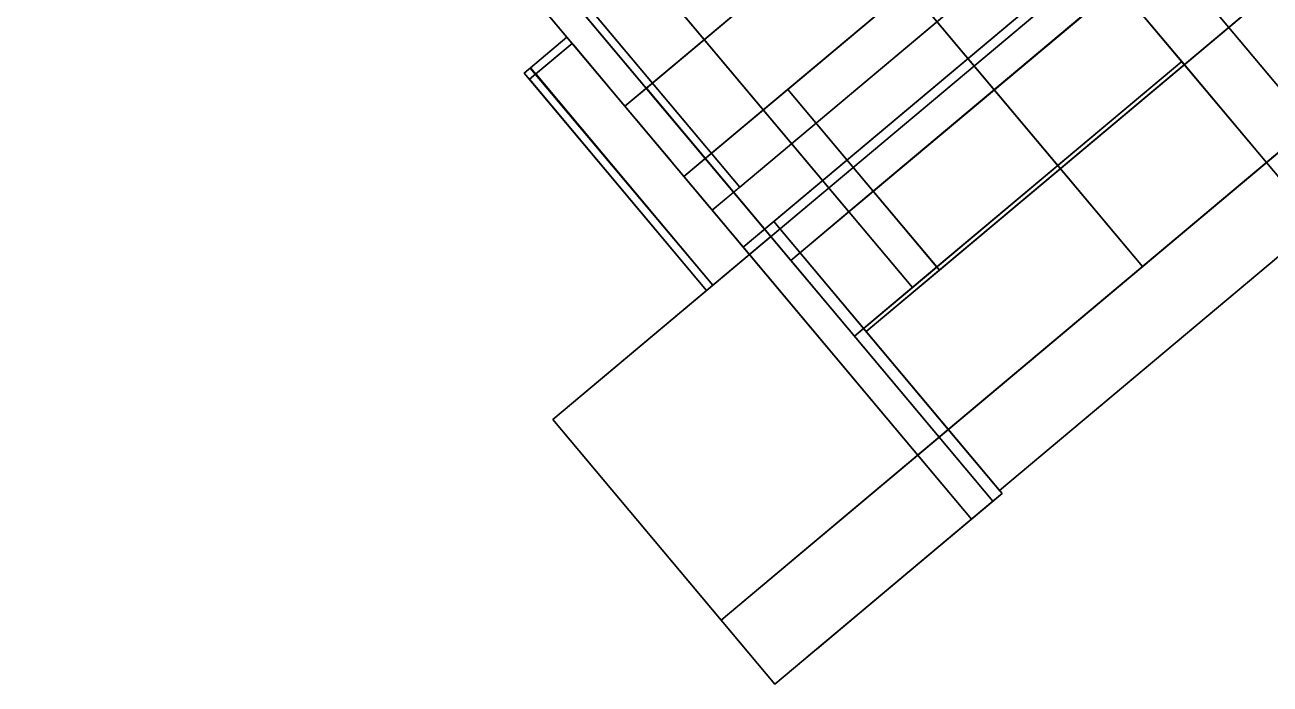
# Model space of a CAD drawing. Header units: metres. Extents: x -41.7 to 27.3, y 64.3 to 97.7.
# Drawn here: x -3.2 to 12.41, y 65.45 to 73.71 of the extents above; entities that cross this region are included whole.
import ezdxf

# ---------------------------------------------------------------- set-up
doc = ezdxf.new("R2010")
doc.units = ezdxf.units.M

msp = doc.modelspace()

# ---------------------------------------------------------------- linework, layer by layer
at = {"layer": '00_CORE', "color": 15}
msp.add_3dface([(14.35158, 90.96591, 6.25), (-0.18609, 78.76736, 6.25), (5.76096, 71.67995, 6.25), (20.29862, 83.8785, 6.25)], dxfattribs=at)
at = {"layer": '00_CORE', "color": 43}
for points in [[(5.76096, 71.67995, 6.25), (5.76096, 71.67995, 3.15), (21.37574, 84.78231, 3.15), (21.37574, 84.78231, 6.25)], [(-3.19784, 82.35662, 6.25), (-3.19784, 82.35662, 3.15), (5.76096, 71.67995, 3.15), (5.76096, 71.67995, 6.25)]]:
    msp.add_3dface(points, dxfattribs=at)
at = {"layer": '00_CORE', "color": 8}
msp.add_3dface([(14.10986, 83.72478, 3.15), (16.59121, 80.76762, 3.15), (5.76096, 71.67995, 3.15), (3.2796, 74.63711, 3.15)], dxfattribs=at)
at = {"layer": '01_CORE', "color": 8}
for points in [[(14.35158, 90.96591, 6.25), (20.29862, 83.8785, 6.25), (5.76096, 71.67995, 6.25), (-0.18609, 78.76736, 6.25)], [(26.53039, 83.87986, 6.25), (8.3748, 68.64267, 6.25), (6.18705, 71.24993, 6.25), (24.34413, 86.48553, 6.25)], [(21.76354, 84.32016, 6.25), (5.80403, 70.92854, 6.25), (5.41624, 71.3907, 6.25), (21.37574, 84.78231, 6.25)], [(5.76096, 71.67995, 6.25), (5.41624, 71.3907, 6.25), (3.06684, 74.1906, 6.25), (3.41156, 74.47986, 6.25)], [(9.04854, 67.83975, 6.25), (8.66552, 67.51835, 6.25), (5.80403, 70.92854, 6.25), (6.18705, 71.24993, 6.25)], [(8.66552, 67.51835, 6.25), (6.20141, 65.45073, 6.25), (3.41814, 68.7677, 6.25), (5.88225, 70.83533, 6.25)]]:
    msp.add_3dface(points, dxfattribs=at)
at = {"layer": '01_CORE', "color": 15}
for points in [[(19.02634, 87.58222, 9.25), (3.06684, 74.1906, 9.25), (5.88225, 70.83533, 9.25), (21.84175, 84.22694, 9.25)], [(21.72685, 84.13053, 9.25), (3.41814, 68.7677, 9.25), (5.5279, 66.25339, 9.25), (23.83519, 81.6179, 9.25)], [(8.3748, 68.64267, 9.25), (5.5279, 66.25339, 9.25), (6.20141, 65.45073, 9.25), (9.04854, 67.83975, 9.25)]]:
    msp.add_3dface(points, dxfattribs=at)
at = {"layer": '01_CORE', "color": 43}
for points in [[(8.3748, 68.64267, 9.25), (8.3748, 68.64267, 6.25), (23.83519, 81.6179, 6.25), (23.83519, 81.6179, 9.25)], [(3.06684, 74.1906, 9.25), (3.06684, 74.1906, 6.25), (5.88225, 70.83533, 6.25), (5.88225, 70.83533, 9.25)], [(5.88225, 70.83533, 9.25), (5.88225, 70.83533, 6.25), (3.41814, 68.7677, 6.25), (3.41814, 68.7677, 9.25)], [(3.41814, 68.7677, 9.25), (3.41814, 68.7677, 6.25), (6.20141, 65.45073, 6.25), (6.20141, 65.45073, 9.25)], [(9.04854, 67.83975, 9.25), (9.04854, 67.83975, 6.25), (8.3748, 68.64267, 6.25), (8.3748, 68.64267, 9.25)], [(6.20141, 65.45073, 9.25), (6.20141, 65.45073, 6.25), (9.04854, 67.83975, 6.25), (9.04854, 67.83975, 9.25)]]:
    msp.add_3dface(points, dxfattribs=at)
at = {"layer": '02_CORE', "color": 8}
for points in [[(19.02634, 87.58222, 9.25), (21.84175, 84.22694, 9.25), (5.88225, 70.83533, 9.25), (3.06684, 74.1906, 9.25)], [(21.72685, 84.13053, 9.25), (23.83519, 81.6179, 9.25), (5.5279, 66.25339, 9.25), (3.41814, 68.7677, 9.25)], [(8.3748, 68.64267, 9.25), (9.04854, 67.83975, 9.25), (6.20141, 65.45073, 9.25), (5.5279, 66.25339, 9.25)]]:
    msp.add_3dface(points, dxfattribs=at)
at = {"layer": '02_CORE', "color": 15}
for points in [[(19.02634, 87.58222, 12.25), (3.06684, 74.1906, 12.25), (5.88225, 70.83533, 12.25), (21.84175, 84.22694, 12.25)], [(21.72685, 84.13053, 12.25), (3.41814, 68.7677, 12.25), (5.5279, 66.25339, 12.25), (23.83519, 81.6179, 12.25)], [(8.3748, 68.64267, 12.25), (5.5279, 66.25339, 12.25), (6.20141, 65.45073, 12.25), (9.04854, 67.83975, 12.25)]]:
    msp.add_3dface(points, dxfattribs=at)
at = {"layer": '02_CORE', "color": 43}
for points in [[(8.3748, 68.64267, 12.25), (8.3748, 68.64267, 9.25), (23.83519, 81.6179, 9.25), (23.83519, 81.6179, 12.25)], [(3.06684, 74.1906, 12.25), (3.06684, 74.1906, 9.25), (5.88225, 70.83533, 9.25), (5.88225, 70.83533, 12.25)], [(5.88225, 70.83533, 12.25), (5.88225, 70.83533, 9.25), (3.41814, 68.7677, 9.25), (3.41814, 68.7677, 12.25)], [(3.41814, 68.7677, 12.25), (3.41814, 68.7677, 9.25), (6.20141, 65.45073, 9.25), (6.20141, 65.45073, 12.25)], [(9.04854, 67.83975, 12.25), (9.04854, 67.83975, 9.25), (8.3748, 68.64267, 9.25), (8.3748, 68.64267, 12.25)], [(6.20141, 65.45073, 12.25), (6.20141, 65.45073, 9.25), (9.04854, 67.83975, 9.25), (9.04854, 67.83975, 12.25)]]:
    msp.add_3dface(points, dxfattribs=at)
at = {"layer": '03_CORE', "color": 8}
for points in [[(19.02634, 87.58222, 12.25), (21.84175, 84.22694, 12.25), (5.88225, 70.83533, 12.25), (3.06684, 74.1906, 12.25)], [(21.72685, 84.13053, 12.25), (23.83519, 81.6179, 12.25), (5.5279, 66.25339, 12.25), (3.41814, 68.7677, 12.25)], [(8.3748, 68.64267, 12.25), (9.04854, 67.83975, 12.25), (6.20141, 65.45073, 12.25), (5.5279, 66.25339, 12.25)]]:
    msp.add_3dface(points, dxfattribs=at)
at = {"layer": '03_CORE', "color": 15}
for points in [[(19.02634, 87.58222, 15.25), (3.06684, 74.1906, 15.25), (5.88225, 70.83533, 15.25), (21.84175, 84.22694, 15.25)], [(21.72685, 84.13053, 15.25), (3.41814, 68.7677, 15.25), (5.5279, 66.25339, 15.25), (23.83519, 81.6179, 15.25)], [(8.3748, 68.64267, 15.25), (5.5279, 66.25339, 15.25), (6.20141, 65.45073, 15.25), (9.04854, 67.83975, 15.25)]]:
    msp.add_3dface(points, dxfattribs=at)
at = {"layer": '03_CORE', "color": 43}
for points in [[(8.3748, 68.64267, 15.25), (8.3748, 68.64267, 12.25), (23.83519, 81.6179, 12.25), (23.83519, 81.6179, 15.25)], [(3.06684, 74.1906, 15.25), (3.06684, 74.1906, 12.25), (5.88225, 70.83533, 12.25), (5.88225, 70.83533, 15.25)], [(5.88225, 70.83533, 15.25), (5.88225, 70.83533, 12.25), (3.41814, 68.7677, 12.25), (3.41814, 68.7677, 15.25)], [(3.41814, 68.7677, 15.25), (3.41814, 68.7677, 12.25), (6.20141, 65.45073, 12.25), (6.20141, 65.45073, 15.25)], [(9.04854, 67.83975, 15.25), (9.04854, 67.83975, 12.25), (8.3748, 68.64267, 12.25), (8.3748, 68.64267, 15.25)], [(6.20141, 65.45073, 15.25), (6.20141, 65.45073, 12.25), (9.04854, 67.83975, 12.25), (9.04854, 67.83975, 15.25)]]:
    msp.add_3dface(points, dxfattribs=at)
at = {"layer": '04_CORE', "color": 8}
for points in [[(19.02634, 87.58222, 15.25), (21.84175, 84.22694, 15.25), (5.88225, 70.83533, 15.25), (3.06684, 74.1906, 15.25)], [(21.72685, 84.13053, 15.25), (23.83519, 81.6179, 15.25), (5.5279, 66.25339, 15.25), (3.41814, 68.7677, 15.25)], [(8.3748, 68.64267, 15.25), (9.04854, 67.83975, 15.25), (6.20141, 65.45073, 15.25), (5.5279, 66.25339, 15.25)]]:
    msp.add_3dface(points, dxfattribs=at)
at = {"layer": '04_CORE', "color": 43}
for points in [[(8.3748, 68.64267, 18.25), (8.3748, 68.64267, 15.25), (23.83519, 81.6179, 15.25), (23.83519, 81.6179, 18.25)], [(3.06684, 74.1906, 18.25), (3.06684, 74.1906, 15.25), (5.88225, 70.83533, 15.25), (5.88225, 70.83533, 18.25)], [(5.88225, 70.83533, 18.25), (5.88225, 70.83533, 15.25), (3.41814, 68.7677, 15.25), (3.41814, 68.7677, 18.25)], [(3.41814, 68.7677, 18.25), (3.41814, 68.7677, 15.25), (6.20141, 65.45073, 15.25), (6.20141, 65.45073, 18.25)], [(9.04854, 67.83975, 18.25), (9.04854, 67.83975, 15.25), (8.3748, 68.64267, 15.25), (8.3748, 68.64267, 18.25)], [(6.20141, 65.45073, 18.25), (6.20141, 65.45073, 15.25), (9.04854, 67.83975, 15.25), (9.04854, 67.83975, 18.25)]]:
    msp.add_3dface(points, dxfattribs=at)
at = {"layer": '04_CORE', "color": 15}
for points in [[(11.06837, 80.96506, 18.25), (7.96532, 78.36129, 18.25), (12.91964, 72.45696, 18.25), (16.02246, 75.06102, 18.25)], [(7.2682, 79.19208, 18.25), (5.15595, 77.42002, 18.25), (10.80772, 70.68451, 18.25), (12.91964, 72.45696, 18.25)], [(5.88296, 76.55361, 18.25), (3.33482, 74.41547, 18.25), (7.19797, 69.81154, 18.25), (9.74611, 71.94968, 18.25)], [(3.33482, 74.41547, 18.25), (3.06684, 74.1906, 18.25), (5.88225, 70.83533, 18.25), (6.15023, 71.06019, 18.25)], [(9.74611, 71.94968, 18.25), (7.31301, 69.90806, 18.25), (8.3748, 68.64267, 18.25), (10.80772, 70.68451, 18.25)], [(6.15023, 71.06019, 18.25), (3.41814, 68.7677, 18.25), (6.20141, 65.45073, 18.25), (8.9335, 67.74322, 18.25)], [(7.31301, 69.90806, 18.25), (7.19797, 69.81154, 18.25), (8.9335, 67.74322, 18.25), (9.04854, 67.83975, 18.25)]]:
    msp.add_3dface(points, dxfattribs=at)
at = {"layer": '05_54XLIVING', "color": 8}
for points in [[(11.06837, 80.96506, 18.25), (16.02246, 75.06102, 18.25), (12.91964, 72.45696, 18.25), (7.96532, 78.36129, 18.25)], [(7.2682, 79.19208, 18.25), (12.91964, 72.45696, 18.25), (10.80772, 70.68451, 18.25), (5.15595, 77.42002, 18.25)], [(5.88296, 76.55361, 18.25), (9.74611, 71.94968, 18.25), (7.19797, 69.81154, 18.25), (3.33482, 74.41547, 18.25)], [(3.33482, 74.41547, 18.25), (6.15023, 71.06019, 18.25), (5.88225, 70.83533, 18.25), (3.06684, 74.1906, 18.25)]]:
    msp.add_3dface(points, dxfattribs=at)
at = {"layer": '05_54XLIVING', "color": 15}
for points in [[(11.06837, 80.96506, 21.4), (7.96532, 78.36129, 21.4), (12.91964, 72.45696, 21.4), (16.02246, 75.06102, 21.4)], [(7.2682, 79.19208, 21.4), (5.15595, 77.42002, 21.4), (10.80772, 70.68451, 21.4), (12.91964, 72.45696, 21.4)], [(5.15595, 77.42002, 21.4), (3.33544, 75.89272, 21.4), (7.92574, 70.42221, 21.4), (9.74611, 71.94968, 21.4)], [(3.24013, 76.00631, 21.4), (2.51236, 75.39564, 21.4), (7.19797, 69.81154, 21.4), (7.92574, 70.42221, 21.4)], [(2.51236, 75.39564, 21.4), (2.24437, 75.17077, 21.4), (5.88214, 70.83524, 21.4), (6.15023, 71.06019, 21.4)]]:
    msp.add_3dface(points, dxfattribs=at)
at = {"layer": '05_54XLIVING', "color": 43}
for points in [[(2.24437, 75.17077, 21.4), (2.24437, 75.17077, 18.25), (5.88214, 70.83524, 18.25), (5.88214, 70.83524, 21.4)], [(10.80772, 70.68451, 21.4), (10.80772, 70.68451, 18.25), (16.02246, 75.06102, 18.25), (16.02246, 75.06102, 21.4)], [(7.31301, 69.90806, 21.4), (7.31301, 69.90806, 18.25), (9.74611, 71.94968, 18.25), (9.74611, 71.94968, 21.4)], [(9.74611, 71.94968, 21.4), (9.74611, 71.94968, 18.25), (10.80772, 70.68451, 18.25), (10.80772, 70.68451, 21.4)], [(5.88214, 70.83524, 21.4), (5.88214, 70.83524, 18.25), (6.15023, 71.06019, 18.25), (6.15023, 71.06019, 21.4)], [(6.15023, 71.06019, 21.4), (6.15023, 71.06019, 18.25), (7.19797, 69.81154, 18.25), (7.19797, 69.81154, 21.4)], [(7.19797, 69.81154, 21.4), (7.19797, 69.81154, 18.25), (7.31301, 69.90806, 18.25), (7.31301, 69.90806, 21.4)]]:
    msp.add_3dface(points, dxfattribs=at)
at = {"layer": '05_54XLIVING', "color": 143}
for points in [[(4.46162, 72.52823, 20.5), (4.46162, 72.52823, 19.55), (5.16867, 71.68557, 19.55), (5.16867, 71.68557, 20.5)], [(11.38177, 71.16629, 20.45), (11.38177, 71.16629, 19.55), (12.22435, 71.87343, 19.55), (12.22435, 71.87343, 20.45)]]:
    msp.add_3dface(points, dxfattribs=at)
at = {"layer": '05_54XMAMAD', "color": 8}
for points in [[(6.15023, 71.06019, 18.25), (8.9335, 67.74322, 18.25), (6.20141, 65.45073, 18.25), (3.41814, 68.7677, 18.25)], [(7.31301, 69.90806, 18.25), (9.04854, 67.83975, 18.25), (8.9335, 67.74322, 18.25), (7.19797, 69.81154, 18.25)]]:
    msp.add_3dface(points, dxfattribs=at)
at = {"layer": '05_54XMAMAD', "color": 15}
for points in [[(6.15023, 71.06019, 21.4), (3.41814, 68.7677, 21.4), (6.20141, 65.45073, 21.4), (8.9335, 67.74322, 21.4)], [(7.31301, 69.90806, 21.4), (7.19797, 69.81154, 21.4), (8.9335, 67.74322, 21.4), (9.04854, 67.83975, 21.4)]]:
    msp.add_3dface(points, dxfattribs=at)
at = {"layer": '05_54XMAMAD', "color": 43}
for points in [[(6.15023, 71.06019, 21.4), (6.15023, 71.06019, 18.25), (5.88214, 70.83524, 18.25), (5.88214, 70.83524, 21.4)], [(7.19797, 69.81154, 21.4), (7.19797, 69.81154, 18.25), (6.15023, 71.06019, 18.25), (6.15023, 71.06019, 21.4)], [(5.88214, 70.83524, 21.4), (5.88214, 70.83524, 18.25), (3.41814, 68.7677, 18.25), (3.41814, 68.7677, 21.4)], [(7.31301, 69.90806, 21.4), (7.31301, 69.90806, 18.25), (7.19797, 69.81154, 18.25), (7.19797, 69.81154, 21.4)], [(8.3748, 68.64267, 21.4), (8.3748, 68.64267, 18.25), (7.31301, 69.90806, 18.25), (7.31301, 69.90806, 21.4)], [(3.41814, 68.7677, 21.4), (3.41814, 68.7677, 18.25), (6.20141, 65.45073, 18.25), (6.20141, 65.45073, 21.4)], [(9.04854, 67.83975, 21.4), (9.04854, 67.83975, 18.25), (8.3748, 68.64267, 18.25), (8.3748, 68.64267, 21.4)], [(6.20141, 65.45073, 21.4), (6.20141, 65.45073, 18.25), (9.04854, 67.83975, 18.25), (9.04854, 67.83975, 21.4)]]:
    msp.add_3dface(points, dxfattribs=at)
at = {"layer": '05_54XMAMAD', "color": 143}
msp.add_3dface([(6.62274, 65.80426, 20.3), (6.62274, 65.80426, 19.3), (7.31218, 66.38277, 19.3), (7.31218, 66.38277, 20.3)], dxfattribs=at)
at = {"layer": '05_54XSERVICE', "color": 43}
for points in [[(9.74611, 71.94968, 21.4), (9.74611, 71.94968, 18.25), (7.31301, 69.90806, 18.25), (7.31301, 69.90806, 21.4)], [(10.80772, 70.68451, 21.4), (10.80772, 70.68451, 18.25), (9.74611, 71.94968, 18.25), (9.74611, 71.94968, 21.4)], [(8.3748, 68.64267, 21.4), (8.3748, 68.64267, 18.25), (10.80772, 70.68451, 18.25), (10.80772, 70.68451, 21.4)], [(7.31301, 69.90806, 21.4), (7.31301, 69.90806, 18.25), (8.3748, 68.64267, 18.25), (8.3748, 68.64267, 21.4)]]:
    msp.add_3dface(points, dxfattribs=at)
at = {"layer": '05_54XSERVICE', "color": 8}
msp.add_3dface([(9.74611, 71.94968, 18.25), (10.80772, 70.68451, 18.25), (8.3748, 68.64267, 18.25), (7.31301, 69.90806, 18.25)], dxfattribs=at)
at = {"layer": '05_54XSERVICE', "color": 15}
msp.add_3dface([(9.74611, 71.94968, 21.4), (7.31301, 69.90806, 21.4), (8.3748, 68.64267, 21.4), (10.80772, 70.68451, 21.4)], dxfattribs=at)
at = {"layer": '05_54XSERVICE', "color": 143}
msp.add_3dface([(8.55098, 68.79053, 20.5), (8.55098, 68.79053, 19.55), (9.24037, 69.3691, 19.55), (9.24037, 69.3691, 20.5)], dxfattribs=at)
at = {"layer": '06_58XLIVING', "color": 8}
for points in [[(11.06837, 80.96506, 21.4), (16.02246, 75.06102, 21.4), (12.91964, 72.45696, 21.4), (7.96532, 78.36129, 21.4)], [(7.2682, 79.19208, 21.4), (12.91964, 72.45696, 21.4), (10.80772, 70.68451, 21.4), (5.15595, 77.42002, 21.4)], [(5.15595, 77.42002, 21.4), (9.74611, 71.94968, 21.4), (7.92574, 70.42221, 21.4), (3.33544, 75.89272, 21.4)], [(3.24013, 76.00631, 21.4), (7.92574, 70.42221, 21.4), (7.19797, 69.81154, 21.4), (2.51236, 75.39564, 21.4)], [(2.51236, 75.39564, 21.4), (6.15023, 71.06019, 21.4), (5.88214, 70.83524, 21.4), (2.24437, 75.17077, 21.4)]]:
    msp.add_3dface(points, dxfattribs=at)
at = {"layer": '06_58XLIVING', "color": 15}
for points in [[(7.2682, 79.19208, 24.55), (3.33544, 75.89272, 24.55), (7.12898, 71.37176, 24.55), (11.06215, 74.67208, 24.55)], [(14.16449, 77.27525, 24.55), (8.94935, 72.89923, 24.55), (10.80772, 70.68451, 24.55), (16.02246, 75.06102, 24.55)], [(3.24013, 76.00631, 24.55), (2.51249, 75.39575, 24.55), (6.40134, 70.7612, 24.55), (7.12898, 71.37176, 24.55)], [(2.51249, 75.39575, 24.55), (2.24451, 75.17088, 24.55), (5.88238, 70.83544, 24.55), (6.15036, 71.0603, 24.55)], [(8.94935, 72.89923, 24.55), (7.4355, 71.62896, 24.55), (8.23227, 70.67941, 24.55), (9.74611, 71.94968, 24.55)], [(7.4355, 71.62896, 24.55), (6.40134, 70.7612, 24.55), (7.19811, 69.81165, 24.55), (8.23227, 70.67941, 24.55)]]:
    msp.add_3dface(points, dxfattribs=at)
at = {"layer": '06_58XLIVING', "color": 43}
for points in [[(2.24437, 75.17077, 24.55), (2.24437, 75.17077, 21.4), (5.88214, 70.83524, 21.4), (5.88214, 70.83524, 24.55)], [(10.80772, 70.68451, 24.55), (10.80772, 70.68451, 21.4), (16.02246, 75.06102, 21.4), (16.02246, 75.06102, 24.55)], [(7.31301, 69.90806, 24.55), (7.31301, 69.90806, 21.4), (9.74611, 71.94968, 21.4), (9.74611, 71.94968, 24.55)], [(9.74611, 71.94968, 24.55), (9.74611, 71.94968, 21.4), (10.80772, 70.68451, 21.4), (10.80772, 70.68451, 24.55)], [(5.88214, 70.83524, 24.55), (5.88214, 70.83524, 21.4), (6.15023, 71.06019, 21.4), (6.15023, 71.06019, 24.55)], [(6.15023, 71.06019, 24.55), (6.15023, 71.06019, 21.4), (7.19797, 69.81154, 21.4), (7.19797, 69.81154, 24.55)], [(7.19797, 69.81154, 24.55), (7.19797, 69.81154, 21.4), (7.31301, 69.90806, 21.4), (7.31301, 69.90806, 24.55)]]:
    msp.add_3dface(points, dxfattribs=at)
at = {"layer": '06_58XLIVING', "color": 143}
for points in [[(4.46162, 72.52823, 23.65), (4.46162, 72.52823, 22.7), (5.16867, 71.68557, 22.7), (5.16867, 71.68557, 23.65)], [(11.38177, 71.16629, 23.6), (11.38177, 71.16629, 22.7), (12.22435, 71.87343, 22.7), (12.22435, 71.87343, 23.6)]]:
    msp.add_3dface(points, dxfattribs=at)
at = {"layer": '06_58XMAMAD', "color": 8}
for points in [[(6.15023, 71.06019, 21.4), (8.9335, 67.74322, 21.4), (6.20141, 65.45073, 21.4), (3.41814, 68.7677, 21.4)], [(7.31301, 69.90806, 21.4), (9.04854, 67.83975, 21.4), (8.9335, 67.74322, 21.4), (7.19797, 69.81154, 21.4)]]:
    msp.add_3dface(points, dxfattribs=at)
at = {"layer": '06_58XMAMAD', "color": 15}
for points in [[(6.15023, 71.06019, 24.55), (3.41814, 68.7677, 24.55), (6.20141, 65.45073, 24.55), (8.93385, 67.74351, 24.55)], [(7.31301, 69.90806, 24.55), (7.19811, 69.81165, 24.55), (8.93385, 67.74351, 24.55), (9.04854, 67.83975, 24.55)]]:
    msp.add_3dface(points, dxfattribs=at)
at = {"layer": '06_58XMAMAD', "color": 43}
for points in [[(6.15023, 71.06019, 24.55), (6.15023, 71.06019, 21.4), (5.88214, 70.83524, 21.4), (5.88214, 70.83524, 24.55)], [(7.19797, 69.81154, 24.55), (7.19797, 69.81154, 21.4), (6.15023, 71.06019, 21.4), (6.15023, 71.06019, 24.55)], [(5.88214, 70.83524, 24.55), (5.88214, 70.83524, 21.4), (3.41814, 68.7677, 21.4), (3.41814, 68.7677, 24.55)], [(7.31301, 69.90806, 24.55), (7.31301, 69.90806, 21.4), (7.19797, 69.81154, 21.4), (7.19797, 69.81154, 24.55)], [(8.3748, 68.64267, 24.55), (8.3748, 68.64267, 21.4), (7.31301, 69.90806, 21.4), (7.31301, 69.90806, 24.55)], [(3.41814, 68.7677, 24.55), (3.41814, 68.7677, 21.4), (6.20141, 65.45073, 21.4), (6.20141, 65.45073, 24.55)], [(9.04854, 67.83975, 24.55), (9.04854, 67.83975, 21.4), (8.3748, 68.64267, 21.4), (8.3748, 68.64267, 24.55)], [(6.20141, 65.45073, 24.55), (6.20141, 65.45073, 21.4), (9.04854, 67.83975, 21.4), (9.04854, 67.83975, 24.55)]]:
    msp.add_3dface(points, dxfattribs=at)
at = {"layer": '06_58XMAMAD', "color": 143}
msp.add_3dface([(6.62274, 65.80426, 23.45), (6.62274, 65.80426, 22.45), (7.31218, 66.38277, 22.45), (7.31218, 66.38277, 23.45)], dxfattribs=at)
at = {"layer": '06_58XSERVICE', "color": 43}
for points in [[(9.74611, 71.94968, 24.55), (9.74611, 71.94968, 21.4), (7.31301, 69.90806, 21.4), (7.31301, 69.90806, 24.55)], [(10.80772, 70.68451, 24.55), (10.80772, 70.68451, 21.4), (9.74611, 71.94968, 21.4), (9.74611, 71.94968, 24.55)], [(8.3748, 68.64267, 24.55), (8.3748, 68.64267, 21.4), (10.80772, 70.68451, 21.4), (10.80772, 70.68451, 24.55)], [(7.31301, 69.90806, 24.55), (7.31301, 69.90806, 21.4), (8.3748, 68.64267, 21.4), (8.3748, 68.64267, 24.55)]]:
    msp.add_3dface(points, dxfattribs=at)
at = {"layer": '06_58XSERVICE', "color": 8}
msp.add_3dface([(9.74611, 71.94968, 21.4), (10.80772, 70.68451, 21.4), (8.3748, 68.64267, 21.4), (7.31301, 69.90806, 21.4)], dxfattribs=at)
at = {"layer": '06_58XSERVICE', "color": 15}
msp.add_3dface([(9.74611, 71.94968, 24.55), (7.31301, 69.90806, 24.55), (8.3748, 68.64267, 24.55), (10.80772, 70.68451, 24.55)], dxfattribs=at)
at = {"layer": '06_58XSERVICE', "color": 143}
msp.add_3dface([(8.55098, 68.79053, 23.65), (8.55098, 68.79053, 22.7), (9.24037, 69.3691, 22.7), (9.24037, 69.3691, 23.65)], dxfattribs=at)
at = {"layer": '07_62XLIVING', "color": 8}
for points in [[(7.2682, 79.19208, 24.55), (11.06215, 74.67208, 24.55), (7.12898, 71.37176, 24.55), (3.33544, 75.89272, 24.55)], [(3.24013, 76.00631, 24.55), (7.12898, 71.37176, 24.55), (6.40134, 70.7612, 24.55), (2.51249, 75.39575, 24.55)], [(2.51249, 75.39575, 24.55), (6.15036, 71.0603, 24.55), (5.88238, 70.83544, 24.55), (2.24451, 75.17088, 24.55)], [(7.4355, 71.62896, 24.55), (8.23227, 70.67941, 24.55), (7.19811, 69.81165, 24.55), (6.40134, 70.7612, 24.55)]]:
    msp.add_3dface(points, dxfattribs=at)
at = {"layer": '07_62XLIVING', "color": 15}
for points in [[(13.09329, 78.55213, 27.85), (6.36267, 72.90447, 27.85), (7.4355, 71.62896, 27.85), (14.16462, 77.27536, 27.85)], [(9.20923, 76.79421, 27.85), (4.59081, 72.9189, 27.85), (5.33001, 72.03796, 27.85), (9.94842, 75.91327, 27.85)], [(4.3178, 75.88809, 27.85), (2.74799, 74.57086, 27.85), (4.32283, 72.69403, 27.85), (5.89264, 74.01126, 27.85)], [(4.59081, 72.9189, 27.85), (4.32283, 72.69403, 27.85), (5.88238, 70.83544, 27.85), (6.15036, 71.0603, 27.85)], [(6.36267, 72.90447, 27.85), (5.33001, 72.03796, 27.85), (7.19811, 69.81165, 27.85), (8.23076, 70.67815, 27.85)]]:
    msp.add_3dface(points, dxfattribs=at)
at = {"layer": '07_62XLIVING', "color": 43}
for points in [[(7.4355, 71.62896, 27.85), (7.4355, 71.62896, 24.55), (14.16462, 77.27536, 24.55), (14.16462, 77.27536, 27.85)], [(2.24451, 75.17088, 27.85), (2.24451, 75.17088, 24.55), (5.88238, 70.83544, 24.55), (5.88238, 70.83544, 27.85)], [(8.23227, 70.67941, 27.85), (8.23227, 70.67941, 24.55), (7.4355, 71.62896, 24.55), (7.4355, 71.62896, 27.85)], [(5.88238, 70.83544, 27.85), (5.88238, 70.83544, 24.55), (6.15036, 71.0603, 24.55), (6.15036, 71.0603, 27.85)], [(6.15036, 71.0603, 27.85), (6.15036, 71.0603, 24.55), (7.19811, 69.81165, 24.55), (7.19811, 69.81165, 27.85)], [(7.31314, 69.90817, 27.85), (7.31314, 69.90817, 24.55), (8.23227, 70.67941, 24.55), (8.23227, 70.67941, 27.85)], [(7.19811, 69.81165, 27.85), (7.19811, 69.81165, 24.55), (7.31314, 69.90817, 24.55), (7.31314, 69.90817, 27.85)]]:
    msp.add_3dface(points, dxfattribs=at)
at = {"layer": '07_62XLIVING', "color": 143}
for points in [[(9.45173, 73.32078, 26.798), (9.45173, 73.32078, 24.602), (13.96833, 77.11065, 24.602), (13.96833, 77.11065, 26.798)], [(4.38979, 72.61424, 26.95), (4.38979, 72.61424, 25.85), (4.90402, 72.0014, 25.85), (4.90402, 72.0014, 26.95)], [(5.23727, 71.60424, 26.95), (5.23727, 71.60424, 25.85), (5.71936, 71.02971, 25.85), (5.71936, 71.02971, 26.95)]]:
    msp.add_3dface(points, dxfattribs=at)
at = {"layer": '07_62XMAMAD', "color": 15}
for points in [[(6.15036, 71.0603, 27.85), (3.41814, 68.7677, 27.85), (6.20141, 65.45073, 27.85), (8.93363, 67.74333, 27.85)], [(7.31314, 69.90817, 27.85), (7.19811, 69.81165, 27.85), (8.93363, 67.74333, 27.85), (9.04867, 67.83986, 27.85)]]:
    msp.add_3dface(points, dxfattribs=at)
at = {"layer": '07_62XMAMAD', "color": 8}
for points in [[(6.15023, 71.06019, 24.55), (8.93385, 67.74351, 24.55), (6.20141, 65.45073, 24.55), (3.41814, 68.7677, 24.55)], [(7.31301, 69.90806, 24.55), (9.04854, 67.83975, 24.55), (8.93385, 67.74351, 24.55), (7.19811, 69.81165, 24.55)]]:
    msp.add_3dface(points, dxfattribs=at)
at = {"layer": '07_62XMAMAD', "color": 43}
for points in [[(6.15036, 71.0603, 27.85), (6.15036, 71.0603, 24.55), (5.88238, 70.83544, 24.55), (5.88238, 70.83544, 27.85)], [(7.19811, 69.81165, 27.85), (7.19811, 69.81165, 24.55), (6.15036, 71.0603, 24.55), (6.15036, 71.0603, 27.85)], [(5.88238, 70.83544, 27.85), (5.88238, 70.83544, 24.55), (3.41814, 68.7677, 24.55), (3.41814, 68.7677, 27.85)], [(7.31314, 69.90817, 27.85), (7.31314, 69.90817, 24.55), (7.19811, 69.81165, 24.55), (7.19811, 69.81165, 27.85)], [(9.04867, 67.83986, 27.85), (9.04867, 67.83986, 24.55), (7.31314, 69.90817, 24.55), (7.31314, 69.90817, 27.85)], [(3.41814, 68.7677, 27.85), (3.41814, 68.7677, 24.55), (6.20141, 65.45073, 24.55), (6.20141, 65.45073, 27.85)], [(6.20141, 65.45073, 27.85), (6.20141, 65.45073, 24.55), (9.04867, 67.83986, 24.55), (9.04867, 67.83986, 27.85)]]:
    msp.add_3dface(points, dxfattribs=at)
at = {"layer": '07_62XMAMAD', "color": 143}
msp.add_3dface([(6.77595, 65.93282, 26.75), (6.77595, 65.93282, 25.6), (7.46539, 66.51133, 25.6), (7.46539, 66.51133, 26.75)], dxfattribs=at)
at = {"layer": '07_63XLIVING', "color": 15}
for points in [[(9.20923, 76.79421, 31.65), (4.32283, 72.69403, 31.65), (5.06202, 71.8131, 31.65), (9.94842, 75.91327, 31.65)], [(6.36267, 72.90447, 31.65), (5.33001, 72.03796, 31.65), (7.19811, 69.81165, 31.65), (8.23076, 70.67815, 31.65)], [(5.33001, 72.03796, 31.65), (5.06202, 71.8131, 31.65), (5.88238, 70.83544, 31.65), (6.15036, 71.0603, 31.65)]]:
    msp.add_3dface(points, dxfattribs=at)
at = {"layer": '07_63XLIVING', "color": 8}
for points in [[(9.20923, 76.79421, 27.85), (9.94842, 75.91327, 27.85), (5.33001, 72.03796, 27.85), (4.59081, 72.9189, 27.85)], [(4.59081, 72.9189, 27.85), (6.15036, 71.0603, 27.85), (5.88238, 70.83544, 27.85), (4.32283, 72.69403, 27.85)], [(6.36267, 72.90447, 27.85), (8.23076, 70.67815, 27.85), (7.19811, 69.81165, 27.85), (5.33001, 72.03796, 27.85)]]:
    msp.add_3dface(points, dxfattribs=at)
at = {"layer": '07_63XLIVING', "color": 43}
for points in [[(6.36267, 72.90447, 31.65), (6.36267, 72.90447, 27.85), (10.10163, 76.04183, 27.85), (10.10163, 76.04183, 31.65)], [(5.89264, 74.01126, 31.65), (5.89264, 74.01126, 27.85), (4.32283, 72.69403, 27.85), (4.32283, 72.69403, 31.65)], [(8.23076, 70.67815, 31.65), (8.23076, 70.67815, 27.85), (6.36267, 72.90447, 27.85), (6.36267, 72.90447, 31.65)], [(4.32283, 72.69403, 31.65), (4.32283, 72.69403, 27.85), (5.88238, 70.83544, 27.85), (5.88238, 70.83544, 31.65)], [(5.88238, 70.83544, 31.65), (5.88238, 70.83544, 27.85), (6.15036, 71.0603, 27.85), (6.15036, 71.0603, 31.65)], [(6.15036, 71.0603, 31.65), (6.15036, 71.0603, 27.85), (7.19811, 69.81165, 27.85), (7.19811, 69.81165, 31.65)], [(7.31314, 69.90817, 31.65), (7.31314, 69.90817, 27.85), (8.23076, 70.67815, 27.85), (8.23076, 70.67815, 31.65)], [(7.19811, 69.81165, 31.65), (7.19811, 69.81165, 27.85), (7.31314, 69.90817, 27.85), (7.31314, 69.90817, 31.65)]]:
    msp.add_3dface(points, dxfattribs=at)
at = {"layer": '07_63XLIVING', "color": 143}
msp.add_3dface([(6.74722, 73.22715, 30.098), (6.74722, 73.22715, 27.902), (7.28039, 73.67453, 27.902), (7.28039, 73.67453, 30.098)], dxfattribs=at)
at = {"layer": '08_63XMAMAD', "color": 8}
for points in [[(6.15036, 71.0603, 27.85), (8.93363, 67.74333, 27.85), (6.20141, 65.45073, 27.85), (3.41814, 68.7677, 27.85)], [(7.31314, 69.90817, 27.85), (9.04867, 67.83986, 27.85), (8.93363, 67.74333, 27.85), (7.19811, 69.81165, 27.85)]]:
    msp.add_3dface(points, dxfattribs=at)
at = {"layer": '08_63XMAMAD', "color": 15}
for points in [[(6.15036, 71.0603, 31.65), (3.41814, 68.7677, 31.65), (6.20141, 65.45073, 31.65), (8.93363, 67.74333, 31.65)], [(7.31314, 69.90817, 31.65), (7.19811, 69.81165, 31.65), (8.93363, 67.74333, 31.65), (9.04867, 67.83986, 31.65)]]:
    msp.add_3dface(points, dxfattribs=at)
at = {"layer": '08_63XMAMAD', "color": 43}
for points in [[(6.15036, 71.0603, 31.65), (6.15036, 71.0603, 27.85), (5.88238, 70.83544, 27.85), (5.88238, 70.83544, 31.65)], [(7.19811, 69.81165, 31.65), (7.19811, 69.81165, 27.85), (6.15036, 71.0603, 27.85), (6.15036, 71.0603, 31.65)], [(5.88238, 70.83544, 31.65), (5.88238, 70.83544, 27.85), (3.41814, 68.7677, 27.85), (3.41814, 68.7677, 31.65)], [(7.31314, 69.90817, 31.65), (7.31314, 69.90817, 27.85), (7.19811, 69.81165, 27.85), (7.19811, 69.81165, 31.65)], [(9.04867, 67.83986, 31.65), (9.04867, 67.83986, 27.85), (7.31314, 69.90817, 27.85), (7.31314, 69.90817, 31.65)], [(3.41814, 68.7677, 31.65), (3.41814, 68.7677, 27.85), (6.20141, 65.45073, 27.85), (6.20141, 65.45073, 31.65)], [(6.20141, 65.45073, 31.65), (6.20141, 65.45073, 27.85), (9.04867, 67.83986, 27.85), (9.04867, 67.83986, 31.65)]]:
    msp.add_3dface(points, dxfattribs=at)
at = {"layer": '08_63XMAMAD', "color": 143}
msp.add_3dface([(6.72999, 65.89425, 29.89995), (6.72999, 65.89425, 28.89995), (7.41943, 66.47276, 28.89995), (7.41943, 66.47276, 29.89995)], dxfattribs=at)
at = {"layer": '08_63XSERVICE', "color": 8}
msp.add_3dface([(4.3178, 75.88809, 27.85), (5.89264, 74.01126, 27.85), (4.32283, 72.69403, 27.85), (2.74799, 74.57086, 27.85)], dxfattribs=at)
at = {"layer": '08_63XSERVICE', "color": 15}
msp.add_3dface([(4.3178, 75.88809, 31.65), (2.74799, 74.57086, 31.65), (4.32283, 72.69403, 31.65), (5.89264, 74.01126, 31.65)], dxfattribs=at)
at = {"layer": '08_63XSERVICE', "color": 43}
for points in [[(2.74799, 74.57086, 31.65), (2.74799, 74.57086, 27.85), (4.32283, 72.69403, 27.85), (4.32283, 72.69403, 31.65)], [(4.32283, 72.69403, 31.65), (4.32283, 72.69403, 27.85), (5.89264, 74.01126, 27.85), (5.89264, 74.01126, 31.65)]]:
    msp.add_3dface(points, dxfattribs=at)
at = {"layer": '08_63XSERVICE', "color": 143}
msp.add_3dface([(3.67762, 73.46297, 30.05), (3.67762, 73.46297, 28.95), (4.12757, 72.92674, 28.95), (4.12757, 72.92674, 30.05)], dxfattribs=at)
at = {"layer": '99_CORE', "color": 8}
msp.add_3dface([(15.25881, 79.6496), (5.76096, 71.67995), (-3.19784, 82.35662), (6.30002, 90.32627)], dxfattribs=at)
at = {"layer": '99_CORE', "color": 15}
msp.add_3dface([(14.10986, 83.72478, 3.15), (3.2796, 74.63711, 3.15), (5.76096, 71.67995, 3.15), (16.59121, 80.76762, 3.15)], dxfattribs=at)
at = {"layer": '99_CORE', "color": 43}
for points in [[(-3.19784, 82.35662, 3.15), (-3.19784, 82.35662), (5.76096, 71.67995), (5.76096, 71.67995, 3.15)], [(5.76096, 71.67995, 3.15), (5.76096, 71.67995), (16.59121, 80.76762), (16.59121, 80.76762, 3.15)]]:
    msp.add_3dface(points, dxfattribs=at)
at = {"layer": 'Building Shading', "color": 195}
for points in [[(21.88748, 82.07223, 27.65), (8.2644, 70.64111, 27.65), (7.4355, 71.62896, 27.65), (21.05857, 83.06008, 27.65)], [(21.05857, 83.06008, 27.65), (7.4355, 71.62896, 27.65), (8.2644, 70.64111, 27.65), (21.88748, 82.07223, 27.65)], [(21.05857, 83.06008, 27.85), (21.05857, 83.06008, 27.65), (7.4355, 71.62896, 27.65), (7.4355, 71.62896, 27.85)], [(7.4355, 71.62896, 27.85), (7.4355, 71.62896, 27.65), (21.05857, 83.06008, 27.65), (21.05857, 83.06008, 27.85)], [(21.05857, 83.06008, 27.85), (10.50553, 74.20502, 27.85), (12.36378, 71.99045, 27.85), (22.91601, 80.84647, 27.85)], [(22.91601, 80.84647, 27.85), (12.36378, 71.99045, 27.85), (10.50553, 74.20502, 27.85), (21.05857, 83.06008, 27.85)], [(24.47798, 80.85186, 21.2), (9.0164, 67.87805, 21.2), (8.3748, 68.64267, 21.2), (23.83519, 81.6179, 21.2)], [(23.83519, 81.6179, 21.2), (8.3748, 68.64267, 21.2), (9.0164, 67.87805, 21.2), (24.47798, 80.85186, 21.2)], [(23.83519, 81.6179, 21.4), (8.3748, 68.64267, 21.4), (9.0164, 67.87805, 21.4), (24.47798, 80.85186, 21.4)], [(24.47798, 80.85186, 21.4), (9.0164, 67.87805, 21.4), (8.3748, 68.64267, 21.4), (23.83519, 81.6179, 21.4)], [(23.83519, 81.6179, 21.4), (23.83519, 81.6179, 21.2), (8.3748, 68.64267, 21.2), (8.3748, 68.64267, 21.4)], [(8.3748, 68.64267, 21.4), (8.3748, 68.64267, 21.2), (23.83519, 81.6179, 21.2), (23.83519, 81.6179, 21.4)], [(24.47798, 80.85186, 18.05), (9.0164, 67.87805, 18.05), (8.3748, 68.64267, 18.05), (23.83519, 81.6179, 18.05)], [(23.83519, 81.6179, 18.05), (8.3748, 68.64267, 18.05), (9.0164, 67.87805, 18.05), (24.47798, 80.85186, 18.05)], [(23.83519, 81.6179, 18.25), (8.3748, 68.64267, 18.25), (9.0164, 67.87805, 18.25), (24.47798, 80.85186, 18.25)], [(24.47798, 80.85186, 18.25), (9.0164, 67.87805, 18.25), (8.3748, 68.64267, 18.25), (23.83519, 81.6179, 18.25)], [(23.83519, 81.6179, 18.25), (23.83519, 81.6179, 18.05), (8.3748, 68.64267, 18.05), (8.3748, 68.64267, 18.25)], [(8.3748, 68.64267, 18.25), (8.3748, 68.64267, 18.05), (23.83519, 81.6179, 18.05), (23.83519, 81.6179, 18.25)], [(24.47798, 80.85186, 24.35), (9.0164, 67.87805, 24.35), (8.3748, 68.64267, 24.35), (23.83519, 81.6179, 24.35)], [(23.83519, 81.6179, 24.35), (8.3748, 68.64267, 24.35), (9.0164, 67.87805, 24.35), (24.47798, 80.85186, 24.35)], [(23.83519, 81.6179, 24.55), (8.3748, 68.64267, 24.55), (9.0164, 67.87805, 24.55), (24.47798, 80.85186, 24.55)], [(24.47798, 80.85186, 24.55), (9.0164, 67.87805, 24.55), (8.3748, 68.64267, 24.55), (23.83519, 81.6179, 24.55)], [(23.83519, 81.6179, 24.55), (23.83519, 81.6179, 24.35), (8.3748, 68.64267, 24.35), (8.3748, 68.64267, 24.55)], [(8.3748, 68.64267, 24.55), (8.3748, 68.64267, 24.35), (23.83519, 81.6179, 24.35), (23.83519, 81.6179, 24.55)], [(19.72211, 78.16597, 27.65), (8.37493, 68.64278, 27.65), (7.34528, 69.86987, 27.65), (18.69333, 79.39202, 27.65)], [(18.69333, 79.39202, 27.65), (7.34528, 69.86987, 27.65), (8.37493, 68.64278, 27.65), (19.72211, 78.16597, 27.65)], [(21.52033, 76.02294, 27.65), (14.16143, 69.84809, 27.65), (12.36378, 71.99045, 27.65), (19.72211, 78.16597, 27.65)], [(19.72211, 78.16597, 27.65), (12.36378, 71.99045, 27.65), (14.16143, 69.84809, 27.65), (21.52033, 76.02294, 27.65)], [(19.72211, 78.16597, 27.85), (12.36378, 71.99045, 27.85), (14.16143, 69.84809, 27.85), (21.52033, 76.02294, 27.85)], [(21.52033, 76.02294, 27.85), (14.16143, 69.84809, 27.85), (12.36378, 71.99045, 27.85), (19.72211, 78.16597, 27.85)], [(10.50553, 74.20502, 27.85), (7.4355, 71.62896, 27.85), (8.23227, 70.67941, 27.85), (11.3023, 73.25547, 27.85)], [(11.3023, 73.25547, 27.85), (8.23227, 70.67941, 27.85), (7.4355, 71.62896, 27.85), (10.50553, 74.20502, 27.85)], [(5.88214, 70.83524, 18.05), (5.34589, 70.38527, 18.05), (3.06002, 73.10946, 18.05), (3.59628, 73.55943, 18.05)], [(3.59628, 73.55943, 18.05), (3.06002, 73.10946, 18.05), (5.34589, 70.38527, 18.05), (5.88214, 70.83524, 18.05)], [(3.59628, 73.55943, 18.25), (3.06002, 73.10946, 18.25), (5.34589, 70.38527, 18.25), (5.88214, 70.83524, 18.25)], [(5.88214, 70.83524, 18.25), (5.34589, 70.38527, 18.25), (3.06002, 73.10946, 18.25), (3.59628, 73.55943, 18.25)], [(3.59628, 73.55943, 18.25), (3.59628, 73.55943, 18.05), (3.06002, 73.10946, 18.05), (3.06002, 73.10946, 18.25)], [(3.06002, 73.10946, 18.25), (3.06002, 73.10946, 18.05), (3.59628, 73.55943, 18.05), (3.59628, 73.55943, 18.25)], [(5.88214, 70.83524, 21.2), (5.34589, 70.38527, 21.2), (3.06002, 73.10946, 21.2), (3.59628, 73.55943, 21.2)], [(3.59628, 73.55943, 21.2), (3.06002, 73.10946, 21.2), (5.34589, 70.38527, 21.2), (5.88214, 70.83524, 21.2)], [(3.59628, 73.55943, 21.4), (3.06002, 73.10946, 21.4), (5.34589, 70.38527, 21.4), (5.88214, 70.83524, 21.4)], [(5.88214, 70.83524, 21.4), (5.34589, 70.38527, 21.4), (3.06002, 73.10946, 21.4), (3.59628, 73.55943, 21.4)], [(3.59628, 73.55943, 21.4), (3.59628, 73.55943, 21.2), (3.06002, 73.10946, 21.2), (3.06002, 73.10946, 21.4)], [(3.06002, 73.10946, 21.4), (3.06002, 73.10946, 21.2), (3.59628, 73.55943, 21.2), (3.59628, 73.55943, 21.4)], [(5.88214, 70.83524, 24.35), (5.34589, 70.38527, 24.35), (3.06002, 73.10946, 24.35), (3.59628, 73.55943, 24.35)], [(3.59628, 73.55943, 24.35), (3.06002, 73.10946, 24.35), (5.34589, 70.38527, 24.35), (5.88214, 70.83524, 24.35)], [(3.59628, 73.55943, 24.55), (3.06002, 73.10946, 24.55), (5.34589, 70.38527, 24.55), (5.88214, 70.83524, 24.55)], [(5.88214, 70.83524, 24.55), (5.34589, 70.38527, 24.55), (3.06002, 73.10946, 24.55), (3.59628, 73.55943, 24.55)], [(3.59628, 73.55943, 24.55), (3.59628, 73.55943, 24.35), (3.06002, 73.10946, 24.35), (3.06002, 73.10946, 24.55)], [(3.06002, 73.10946, 24.55), (3.06002, 73.10946, 24.35), (3.59628, 73.55943, 24.35), (3.59628, 73.55943, 24.55)], [(3.59628, 73.55943, 27.85), (3.06002, 73.10946, 27.85), (3.1243, 73.03285, 27.85), (3.66058, 73.48285, 27.85)], [(3.66058, 73.48285, 27.85), (3.1243, 73.03285, 27.85), (3.06002, 73.10946, 27.85), (3.59628, 73.55943, 27.85)], [(3.59628, 73.55943, 27.85), (3.59628, 73.55943, 24.55), (3.06002, 73.10946, 24.55), (3.06002, 73.10946, 27.85)], [(3.06002, 73.10946, 27.85), (3.06002, 73.10946, 24.55), (3.59628, 73.55943, 24.55), (3.59628, 73.55943, 27.85)], [(3.59628, 73.55943, 24.35), (3.06002, 73.10946, 24.35), (3.1243, 73.03285, 24.35), (3.66058, 73.48285, 24.35)], [(3.66058, 73.48285, 24.35), (3.1243, 73.03285, 24.35), (3.06002, 73.10946, 24.35), (3.59628, 73.55943, 24.35)], [(3.59628, 73.55943, 24.35), (3.59628, 73.55943, 21.4), (3.06002, 73.10946, 21.4), (3.06002, 73.10946, 24.35)], [(3.06002, 73.10946, 24.35), (3.06002, 73.10946, 21.4), (3.59628, 73.55943, 21.4), (3.59628, 73.55943, 24.35)], [(3.59628, 73.55943, 21.2), (3.06002, 73.10946, 21.2), (3.1243, 73.03285, 21.2), (3.66058, 73.48285, 21.2)], [(3.66058, 73.48285, 21.2), (3.1243, 73.03285, 21.2), (3.06002, 73.10946, 21.2), (3.59628, 73.55943, 21.2)], [(3.59628, 73.55943, 21.2), (3.59628, 73.55943, 18.25), (3.06002, 73.10946, 18.25), (3.06002, 73.10946, 21.2)], [(3.06002, 73.10946, 21.2), (3.06002, 73.10946, 18.25), (3.59628, 73.55943, 18.25), (3.59628, 73.55943, 21.2)], [(3.66058, 73.48285, 24.55), (3.20421, 73.0999, 24.55), (3.14003, 73.17659, 24.55), (3.59628, 73.55943, 24.55)], [(3.59628, 73.55943, 24.55), (3.14003, 73.17659, 24.55), (3.20421, 73.0999, 24.55), (3.66058, 73.48285, 24.55)], [(3.66058, 73.48285, 21.4), (3.20421, 73.0999, 21.4), (3.14003, 73.17659, 21.4), (3.59628, 73.55943, 21.4)], [(3.59628, 73.55943, 21.4), (3.14003, 73.17659, 21.4), (3.20421, 73.0999, 21.4), (3.66058, 73.48285, 21.4)], [(3.66058, 73.48285, 18.25), (3.20421, 73.0999, 18.25), (3.14003, 73.17659, 18.25), (3.59628, 73.55943, 18.25)], [(3.59628, 73.55943, 18.25), (3.14003, 73.17659, 18.25), (3.20421, 73.0999, 18.25), (3.66058, 73.48285, 18.25)], [(5.88214, 70.83524, 18.25), (5.88214, 70.83524, 18.05), (3.59628, 73.55943, 18.05), (3.59628, 73.55943, 18.25)], [(3.59628, 73.55943, 18.25), (3.59628, 73.55943, 18.05), (5.88214, 70.83524, 18.05), (5.88214, 70.83524, 18.25)], [(5.88214, 70.83524, 21.4), (5.88214, 70.83524, 21.2), (3.59628, 73.55943, 21.2), (3.59628, 73.55943, 21.4)], [(3.59628, 73.55943, 21.4), (3.59628, 73.55943, 21.2), (5.88214, 70.83524, 21.2), (5.88214, 70.83524, 21.4)], [(5.88214, 70.83524, 24.55), (5.88214, 70.83524, 24.35), (3.59628, 73.55943, 24.35), (3.59628, 73.55943, 24.55)], [(3.59628, 73.55943, 24.55), (3.59628, 73.55943, 24.35), (5.88214, 70.83524, 24.35), (5.88214, 70.83524, 24.55)], [(3.66058, 73.48285, 27.85), (3.66058, 73.48285, 24.55), (3.59628, 73.55943, 24.55), (3.59628, 73.55943, 27.85)], [(3.59628, 73.55943, 27.85), (3.59628, 73.55943, 24.55), (3.66058, 73.48285, 24.55), (3.66058, 73.48285, 27.85)], [(3.66058, 73.48285, 24.35), (3.66058, 73.48285, 21.4), (3.59628, 73.55943, 21.4), (3.59628, 73.55943, 24.35)], [(3.59628, 73.55943, 24.35), (3.59628, 73.55943, 21.4), (3.66058, 73.48285, 21.4), (3.66058, 73.48285, 24.35)], [(3.66058, 73.48285, 21.2), (3.66058, 73.48285, 18.25), (3.59628, 73.55943, 18.25), (3.59628, 73.55943, 21.2)], [(3.59628, 73.55943, 21.2), (3.59628, 73.55943, 18.25), (3.66058, 73.48285, 18.25), (3.66058, 73.48285, 21.2)], [(3.20421, 73.0999, 27.85), (3.20421, 73.0999, 24.55), (3.66058, 73.48285, 24.55), (3.66058, 73.48285, 27.85)], [(3.66058, 73.48285, 27.85), (3.66058, 73.48285, 24.55), (3.20421, 73.0999, 24.55), (3.20421, 73.0999, 27.85)], [(3.20421, 73.0999, 24.35), (3.20421, 73.0999, 21.4), (3.66058, 73.48285, 21.4), (3.66058, 73.48285, 24.35)], [(3.66058, 73.48285, 24.35), (3.66058, 73.48285, 21.4), (3.20421, 73.0999, 21.4), (3.20421, 73.0999, 24.35)], [(3.20421, 73.0999, 21.2), (3.20421, 73.0999, 18.25), (3.66058, 73.48285, 18.25), (3.66058, 73.48285, 21.2)], [(3.66058, 73.48285, 21.2), (3.66058, 73.48285, 18.25), (3.20421, 73.0999, 18.25), (3.20421, 73.0999, 21.2)], [(11.3023, 73.25547, 27.85), (7.31314, 69.90817, 27.85), (8.37493, 68.64278, 27.85), (12.36378, 71.99045, 27.85)], [(12.36378, 71.99045, 27.85), (8.37493, 68.64278, 27.85), (7.31314, 69.90817, 27.85), (11.3023, 73.25547, 27.85)], [(5.42249, 70.44955, 24.55), (5.34589, 70.38527, 24.55), (3.06002, 73.10946, 24.55), (3.14003, 73.17659, 24.55)], [(3.14003, 73.17659, 24.55), (3.06002, 73.10946, 24.55), (5.34589, 70.38527, 24.55), (5.42249, 70.44955, 24.55)], [(5.42249, 70.44955, 21.4), (5.34589, 70.38527, 21.4), (3.06002, 73.10946, 21.4), (3.14003, 73.17659, 21.4)], [(3.14003, 73.17659, 21.4), (3.06002, 73.10946, 21.4), (5.34589, 70.38527, 21.4), (5.42249, 70.44955, 21.4)], [(5.42249, 70.44955, 18.25), (5.34589, 70.38527, 18.25), (3.06002, 73.10946, 18.25), (3.14003, 73.17659, 18.25)], [(3.14003, 73.17659, 18.25), (3.06002, 73.10946, 18.25), (5.34589, 70.38527, 18.25), (5.42249, 70.44955, 18.25)], [(3.06002, 73.10946, 18.25), (3.06002, 73.10946, 18.05), (5.34589, 70.38527, 18.05), (5.34589, 70.38527, 18.25)], [(5.34589, 70.38527, 18.25), (5.34589, 70.38527, 18.05), (3.06002, 73.10946, 18.05), (3.06002, 73.10946, 18.25)], [(3.06002, 73.10946, 21.4), (3.06002, 73.10946, 21.2), (5.34589, 70.38527, 21.2), (5.34589, 70.38527, 21.4)], [(5.34589, 70.38527, 21.4), (5.34589, 70.38527, 21.2), (3.06002, 73.10946, 21.2), (3.06002, 73.10946, 21.4)], [(3.06002, 73.10946, 24.55), (3.06002, 73.10946, 24.35), (5.34589, 70.38527, 24.35), (5.34589, 70.38527, 24.55)], [(5.34589, 70.38527, 24.55), (5.34589, 70.38527, 24.35), (3.06002, 73.10946, 24.35), (3.06002, 73.10946, 24.55)], [(3.06002, 73.10946, 27.85), (3.06002, 73.10946, 24.55), (5.34589, 70.38527, 24.55), (5.34589, 70.38527, 27.85)], [(5.34589, 70.38527, 27.85), (5.34589, 70.38527, 24.55), (3.06002, 73.10946, 24.55), (3.06002, 73.10946, 27.85)], [(3.06002, 73.10946, 24.35), (3.06002, 73.10946, 21.4), (5.34589, 70.38527, 21.4), (5.34589, 70.38527, 24.35)], [(5.34589, 70.38527, 24.35), (5.34589, 70.38527, 21.4), (3.06002, 73.10946, 21.4), (3.06002, 73.10946, 24.35)], [(3.06002, 73.10946, 21.2), (3.06002, 73.10946, 18.25), (5.34589, 70.38527, 18.25), (5.34589, 70.38527, 21.2)], [(5.34589, 70.38527, 21.2), (5.34589, 70.38527, 18.25), (3.06002, 73.10946, 18.25), (3.06002, 73.10946, 21.2)], [(3.20421, 73.0999, 27.85), (3.1243, 73.03285, 27.85), (5.34589, 70.38527, 27.85), (5.42249, 70.44955, 27.85)], [(5.42249, 70.44955, 27.85), (5.34589, 70.38527, 27.85), (3.1243, 73.03285, 27.85), (3.20421, 73.0999, 27.85)], [(3.20421, 73.0999, 24.35), (3.1243, 73.03285, 24.35), (5.34589, 70.38527, 24.35), (5.42249, 70.44955, 24.35)], [(5.42249, 70.44955, 24.35), (5.34589, 70.38527, 24.35), (3.1243, 73.03285, 24.35), (3.20421, 73.0999, 24.35)], [(3.20421, 73.0999, 21.2), (3.1243, 73.03285, 21.2), (5.34589, 70.38527, 21.2), (5.42249, 70.44955, 21.2)], [(5.42249, 70.44955, 21.2), (5.34589, 70.38527, 21.2), (3.1243, 73.03285, 21.2), (3.20421, 73.0999, 21.2)], [(5.42249, 70.44955, 27.85), (5.42249, 70.44955, 24.55), (3.13663, 73.17373, 24.55), (3.13663, 73.17373, 27.85)], [(3.13663, 73.17373, 27.85), (3.13663, 73.17373, 24.55), (5.42249, 70.44955, 24.55), (5.42249, 70.44955, 27.85)], [(3.13663, 73.17373, 27.85), (3.13663, 73.17373, 24.55), (3.20421, 73.0999, 24.55), (3.20421, 73.0999, 27.85)], [(3.20421, 73.0999, 27.85), (3.20421, 73.0999, 24.55), (3.13663, 73.17373, 24.55), (3.13663, 73.17373, 27.85)], [(3.13663, 73.17373, 24.35), (3.13663, 73.17373, 21.4), (3.20421, 73.0999, 21.4), (3.20421, 73.0999, 24.35)], [(3.20421, 73.0999, 24.35), (3.20421, 73.0999, 21.4), (3.13663, 73.17373, 21.4), (3.13663, 73.17373, 24.35)], [(5.42249, 70.44955, 24.35), (5.42249, 70.44955, 21.4), (3.13663, 73.17373, 21.4), (3.13663, 73.17373, 24.35)], [(3.13663, 73.17373, 24.35), (3.13663, 73.17373, 21.4), (5.42249, 70.44955, 21.4), (5.42249, 70.44955, 24.35)], [(3.13663, 73.17373, 21.2), (3.13663, 73.17373, 18.25), (3.20421, 73.0999, 18.25), (3.20421, 73.0999, 21.2)], [(3.20421, 73.0999, 21.2), (3.20421, 73.0999, 18.25), (3.13663, 73.17373, 18.25), (3.13663, 73.17373, 21.2)], [(5.42249, 70.44955, 21.2), (5.42249, 70.44955, 18.25), (3.13663, 73.17373, 18.25), (3.13663, 73.17373, 21.2)], [(3.13663, 73.17373, 21.2), (3.13663, 73.17373, 18.25), (5.42249, 70.44955, 18.25), (5.42249, 70.44955, 21.2)], [(8.37493, 68.64278, 27.85), (8.37493, 68.64278, 27.65), (12.36378, 71.99045, 27.65), (12.36378, 71.99045, 27.85)], [(12.36378, 71.99045, 27.85), (12.36378, 71.99045, 27.65), (8.37493, 68.64278, 27.65), (8.37493, 68.64278, 27.85)], [(12.36378, 71.99045, 27.85), (12.36378, 71.99045, 27.65), (14.16143, 69.84809, 27.65), (14.16143, 69.84809, 27.85)], [(14.16143, 69.84809, 27.85), (14.16143, 69.84809, 27.65), (12.36378, 71.99045, 27.65), (12.36378, 71.99045, 27.85)], [(7.4355, 71.62896, 27.85), (7.4355, 71.62896, 27.65), (8.23227, 70.67941, 27.65), (8.23227, 70.67941, 27.85)], [(8.23227, 70.67941, 27.85), (8.23227, 70.67941, 27.65), (7.4355, 71.62896, 27.65), (7.4355, 71.62896, 27.85)], [(9.0164, 67.87805, 21.4), (9.0164, 67.87805, 21.2), (13.00555, 71.22535, 21.2), (13.00555, 71.22535, 21.4)], [(13.00555, 71.22535, 21.4), (13.00555, 71.22535, 21.2), (9.0164, 67.87805, 21.2), (9.0164, 67.87805, 21.4)], [(9.0164, 67.87805, 18.25), (9.0164, 67.87805, 18.05), (13.00555, 71.22535, 18.05), (13.00555, 71.22535, 18.25)], [(13.00555, 71.22535, 18.25), (13.00555, 71.22535, 18.05), (9.0164, 67.87805, 18.05), (9.0164, 67.87805, 18.25)], [(9.0164, 67.87805, 24.55), (9.0164, 67.87805, 24.35), (13.00555, 71.22535, 24.35), (13.00555, 71.22535, 24.55)], [(13.00555, 71.22535, 24.55), (13.00555, 71.22535, 24.35), (9.0164, 67.87805, 24.35), (9.0164, 67.87805, 24.55)], [(5.34589, 70.38527, 18.25), (5.34589, 70.38527, 18.05), (5.88214, 70.83524, 18.05), (5.88214, 70.83524, 18.25)], [(5.88214, 70.83524, 18.25), (5.88214, 70.83524, 18.05), (5.34589, 70.38527, 18.05), (5.34589, 70.38527, 18.25)], [(5.34589, 70.38527, 21.4), (5.34589, 70.38527, 21.2), (5.88214, 70.83524, 21.2), (5.88214, 70.83524, 21.4)], [(5.88214, 70.83524, 21.4), (5.88214, 70.83524, 21.2), (5.34589, 70.38527, 21.2), (5.34589, 70.38527, 21.4)], [(5.34589, 70.38527, 24.55), (5.34589, 70.38527, 24.35), (5.88214, 70.83524, 24.35), (5.88214, 70.83524, 24.55)], [(5.88214, 70.83524, 24.55), (5.88214, 70.83524, 24.35), (5.34589, 70.38527, 24.35), (5.34589, 70.38527, 24.55)], [(8.2644, 70.64111, 27.65), (7.34528, 69.86987, 27.65), (7.31314, 69.90817, 27.65), (8.23227, 70.67941, 27.65)], [(8.23227, 70.67941, 27.65), (7.31314, 69.90817, 27.65), (7.34528, 69.86987, 27.65), (8.2644, 70.64111, 27.65)], [(8.23227, 70.67941, 27.85), (8.23227, 70.67941, 27.65), (7.31314, 69.90817, 27.65), (7.31314, 69.90817, 27.85)], [(7.31314, 69.90817, 27.85), (7.31314, 69.90817, 27.65), (8.23227, 70.67941, 27.65), (8.23227, 70.67941, 27.85)], [(5.34589, 70.38527, 27.85), (5.34589, 70.38527, 24.55), (5.42249, 70.44955, 24.55), (5.42249, 70.44955, 27.85)], [(5.42249, 70.44955, 27.85), (5.42249, 70.44955, 24.55), (5.34589, 70.38527, 24.55), (5.34589, 70.38527, 27.85)], [(5.34589, 70.38527, 24.35), (5.34589, 70.38527, 21.4), (5.42249, 70.44955, 21.4), (5.42249, 70.44955, 24.35)], [(5.42249, 70.44955, 24.35), (5.42249, 70.44955, 21.4), (5.34589, 70.38527, 21.4), (5.34589, 70.38527, 24.35)], [(5.34589, 70.38527, 21.2), (5.34589, 70.38527, 18.25), (5.42249, 70.44955, 18.25), (5.42249, 70.44955, 21.2)], [(5.42249, 70.44955, 21.2), (5.42249, 70.44955, 18.25), (5.34589, 70.38527, 18.25), (5.34589, 70.38527, 21.2)], [(7.31314, 69.90817, 27.85), (7.31314, 69.90817, 27.65), (8.37493, 68.64278, 27.65), (8.37493, 68.64278, 27.85)], [(8.37493, 68.64278, 27.85), (8.37493, 68.64278, 27.65), (7.31314, 69.90817, 27.65), (7.31314, 69.90817, 27.85)], [(8.3748, 68.64267, 21.4), (8.3748, 68.64267, 21.2), (9.0164, 67.87805, 21.2), (9.0164, 67.87805, 21.4)], [(9.0164, 67.87805, 21.4), (9.0164, 67.87805, 21.2), (8.3748, 68.64267, 21.2), (8.3748, 68.64267, 21.4)], [(8.3748, 68.64267, 18.25), (8.3748, 68.64267, 18.05), (9.0164, 67.87805, 18.05), (9.0164, 67.87805, 18.25)], [(9.0164, 67.87805, 18.25), (9.0164, 67.87805, 18.05), (8.3748, 68.64267, 18.05), (8.3748, 68.64267, 18.25)], [(8.3748, 68.64267, 24.55), (8.3748, 68.64267, 24.35), (9.0164, 67.87805, 24.35), (9.0164, 67.87805, 24.55)], [(9.0164, 67.87805, 24.55), (9.0164, 67.87805, 24.35), (8.3748, 68.64267, 24.35), (8.3748, 68.64267, 24.55)]]:
    msp.add_3dface(points, dxfattribs=at)

doc.saveas('drawing.dxf')
